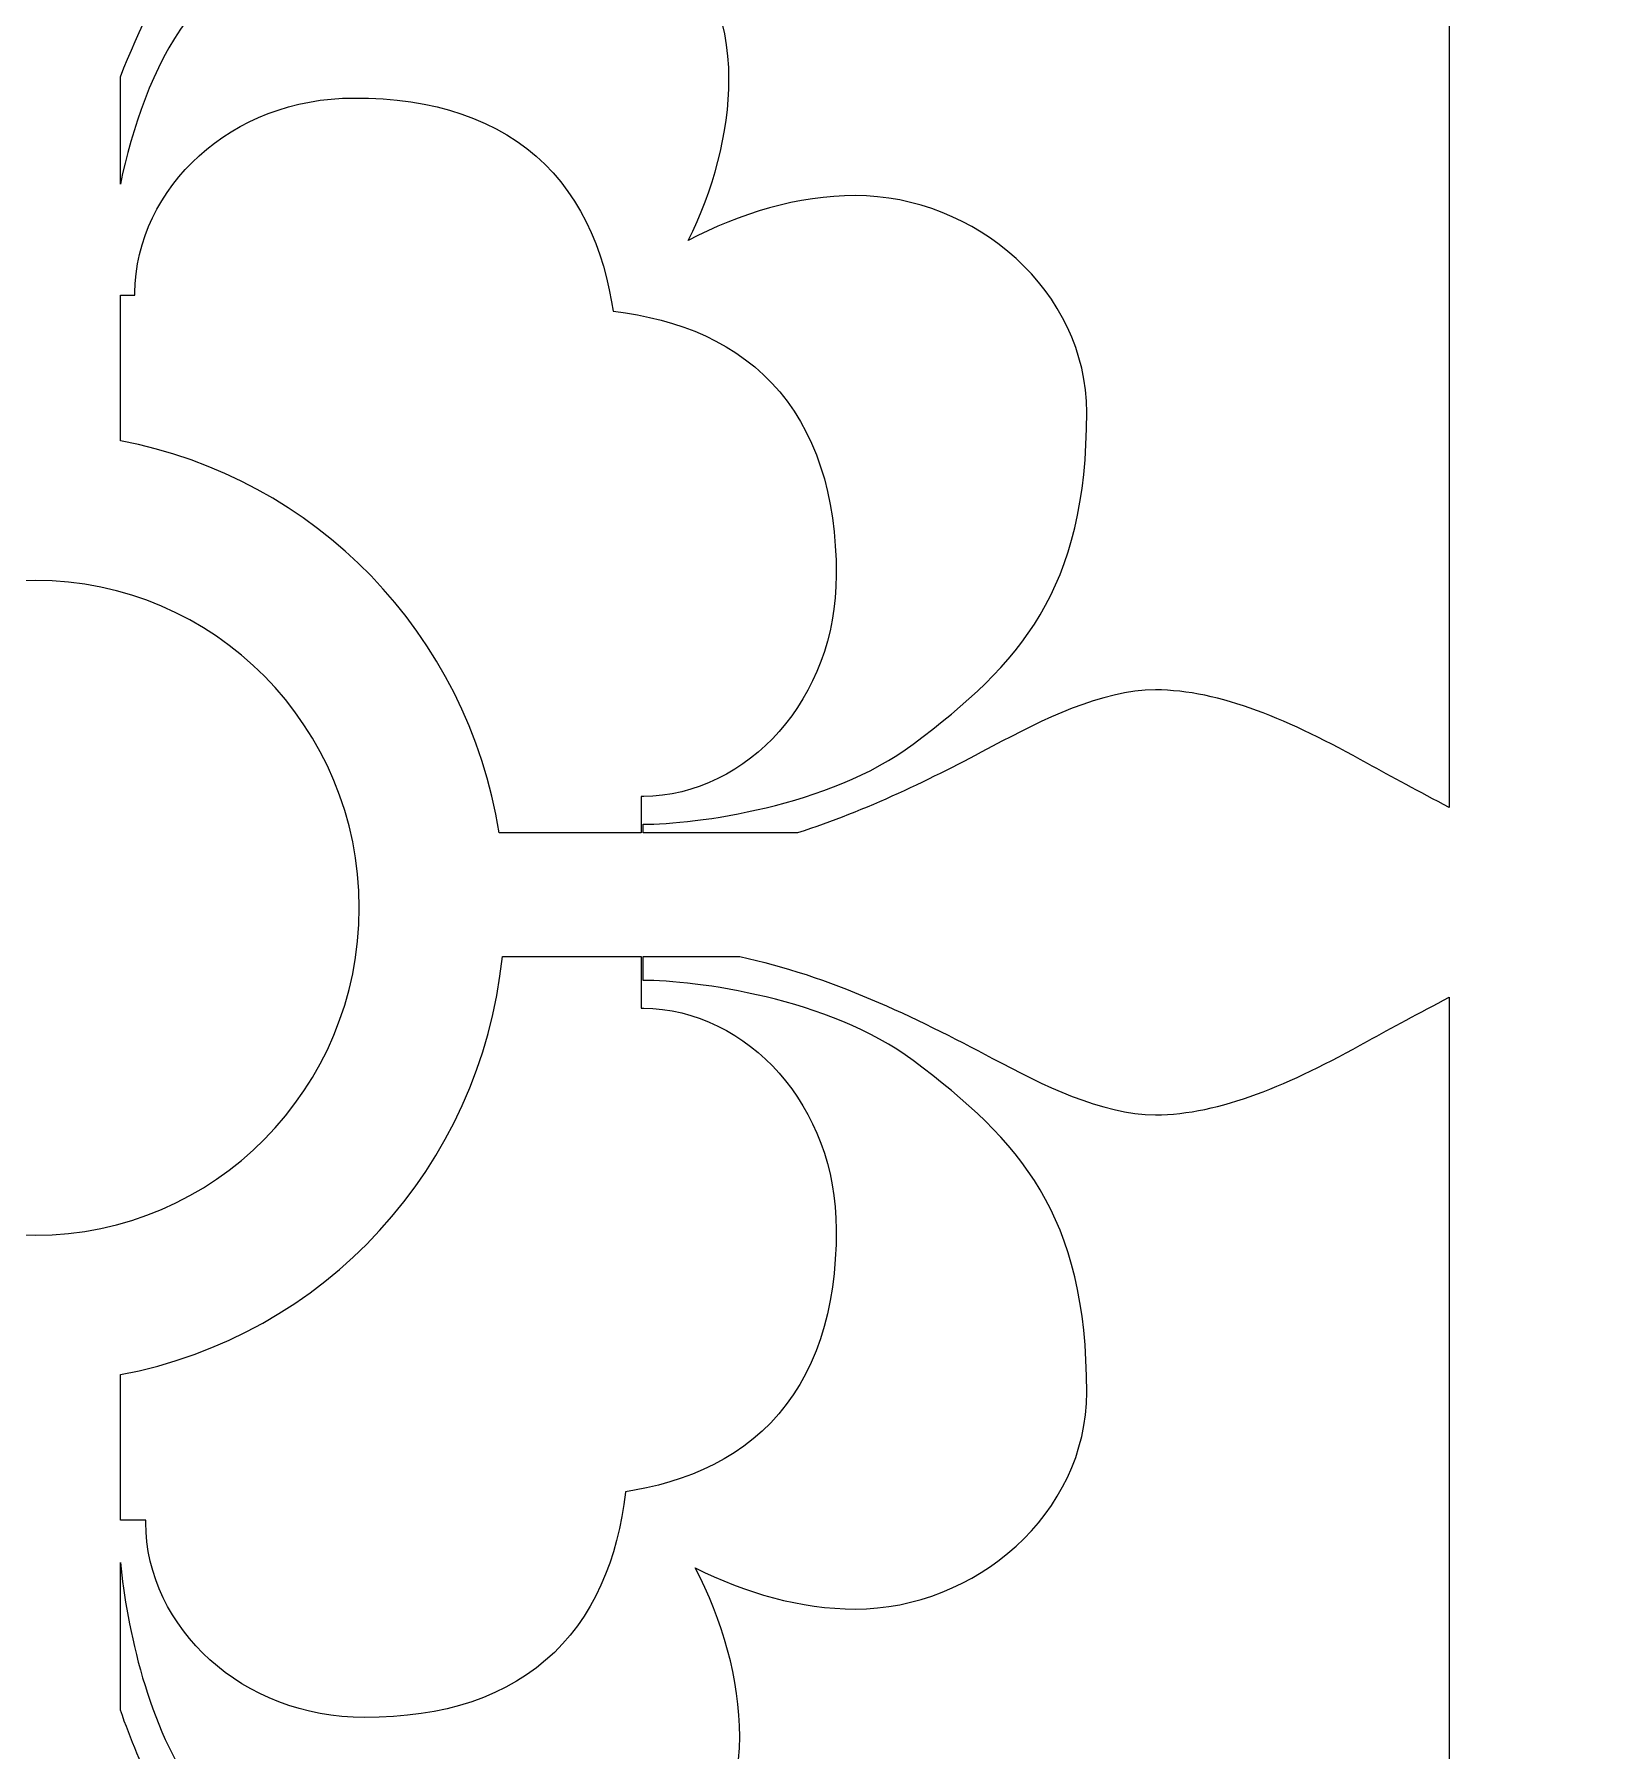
# Model space of a CAD drawing. Header units: centimetres. Extents: x -2.22 to 2.22, y -4.33 to 4.33.
# Drawn here: x -1.6446 to -1.2041, y -3.4089 to -2.9295 of the extents above; entities that cross this region are included whole.
import ezdxf

# ---------------------------------------------------------------- set-up
doc = ezdxf.new("R2010")
doc.units = ezdxf.units.CM
doc.header["$MEASUREMENT"] = 0
doc.layers.add('Layer 1', color=7, linetype='Continuous')

msp = doc.modelspace()

# ---------------------------------------------------------------- linework, layer by layer
at = {"layer": 'Layer 1', "color": 242}
for points, knots in [([(-2.21947, -4.33143), (-2.21947, -4.33143), (-2.21947, 4.33143), (-2.21947, 4.33143), (-2.21947, 4.33143), (-2.21947, 4.33143), (2.21948, 4.33143), (2.21948, 4.33143), (2.21948, 4.33143), (2.21948, 4.33143), (2.21948, -4.33143), (2.21948, -4.33143), (2.21948, -4.33143), (2.21948, -4.33143), (-2.21947, -4.33143), (-2.21947, -4.33143)], [0, 0, 0, 0, 0.2, 0.2, 0.2, 0.2, 0.4, 0.4, 0.4, 0.4, 0.6, 0.6, 0.6, 0.6, 1, 1, 1, 1]), ([(-1.24944, -3.14541), (-1.24944, -3.14541), (-1.24944, -2.5054), (-1.24944, -2.5054), (-1.24944, -2.5054), (-1.25776, -2.50975), (-1.26553, -2.51393), (-1.27225, -2.51762), (-1.27225, -2.51762), (-1.29379, -2.52974), (-1.31355, -2.53821), (-1.33151, -2.53821), (-1.33151, -2.53821), (-1.34648, -2.53821), (-1.36325, -2.52974), (-1.37702, -2.52247), (-1.37702, -2.52247), (-1.39857, -2.51089), (-1.42272, -2.49933), (-1.44755, -2.49401), (-1.44755, -2.49401), (-1.44755, -2.49401), (-1.4746, -2.49401), (-1.4746, -2.49401), (-1.4746, -2.49401), (-1.4746, -2.49401), (-1.4746, -2.50067), (-1.4746, -2.50067), (-1.4746, -2.50067), (-1.46023, -2.50067), (-1.42251, -2.50552), (-1.39917, -2.52308), (-1.39917, -2.52308), (-1.36923, -2.54547), (-1.35067, -2.56605), (-1.35067, -2.6157), (-1.35067, -2.6157), (-1.35067, -2.64961), (-1.3818, -2.67624), (-1.41533, -2.67624), (-1.41533, -2.67624), (-1.43051, -2.67624), (-1.44617, -2.67178), (-1.46005, -2.6647), (-1.46005, -2.6647), (-1.45246, -2.67922), (-1.44761, -2.69583), (-1.44761, -2.71191), (-1.44761, -2.71191), (-1.44761, -2.74582), (-1.47395, -2.77729), (-1.50748, -2.77729), (-1.50748, -2.77729), (-1.55658, -2.77729), (-1.57693, -2.75853), (-1.59908, -2.72826), (-1.59908, -2.72826), (-1.61296, -2.70939), (-1.61881, -2.68122), (-1.6206, -2.66326), (-1.6206, -2.66326), (-1.6206, -2.66326), (-1.6206, -2.70451), (-1.6206, -2.70451), (-1.6206, -2.70451), (-1.61482, -2.72067), (-1.60725, -2.73623), (-1.59968, -2.75065), (-1.59968, -2.75065), (-1.59249, -2.76458), (-1.58412, -2.78153), (-1.58412, -2.79667), (-1.58412, -2.79667), (-1.58412, -2.80745), (-1.58707, -2.81887), (-1.59197, -2.83093), (-1.59197, -2.83093), (-1.58888, -2.84006), (-1.58711, -2.84881), (-1.58711, -2.85717), (-1.58711, -2.85717), (-1.58711, -2.87231), (-1.59549, -2.88926), (-1.60268, -2.90318), (-1.60268, -2.90318), (-1.609, -2.91523), (-1.61532, -2.92807), (-1.6206, -2.94138), (-1.6206, -2.94138), (-1.6206, -2.94138), (-1.6206, -2.97132), (-1.6206, -2.97132), (-1.6206, -2.97132), (-1.61736, -2.9559), (-1.61161, -2.93855), (-1.60207, -2.92558), (-1.60207, -2.92558), (-1.57992, -2.89531), (-1.55957, -2.87655), (-1.51047, -2.87655), (-1.51047, -2.87655), (-1.47694, -2.87655), (-1.45061, -2.90802), (-1.45061, -2.94193), (-1.45061, -2.94193), (-1.45061, -2.95727), (-1.45502, -2.97311), (-1.46202, -2.98714), (-1.46202, -2.98714), (-1.44766, -2.97948), (-1.43123, -2.97457), (-1.41533, -2.97457), (-1.41533, -2.97457), (-1.3818, -2.97457), (-1.35067, -3.00121), (-1.35067, -3.03511), (-1.35067, -3.03511), (-1.35067, -3.08476), (-1.36923, -3.10534), (-1.39917, -3.12774), (-1.39917, -3.12774), (-1.42251, -3.1453), (-1.46023, -3.15014), (-1.4746, -3.15014), (-1.4746, -3.15014), (-1.4746, -3.15014), (-1.4746, -3.1525), (-1.4746, -3.1525), (-1.4746, -3.1525), (-1.4746, -3.1525), (-1.43143, -3.1525), (-1.43143, -3.1525), (-1.43143, -3.1525), (-1.41231, -3.14644), (-1.39387, -3.13739), (-1.37702, -3.12834), (-1.37702, -3.12834), (-1.36325, -3.12108), (-1.34648, -3.1126), (-1.33151, -3.1126), (-1.33151, -3.1126), (-1.31355, -3.1126), (-1.29379, -3.12108), (-1.27225, -3.13319), (-1.27225, -3.13319), (-1.26553, -3.13688), (-1.25776, -3.14106), (-1.24944, -3.14541)], [0, 0, 0, 0, 0.026316, 0.026316, 0.026316, 0.026316, 0.052632, 0.052632, 0.052632, 0.052632, 0.078947, 0.078947, 0.078947, 0.078947, 0.105263, 0.105263, 0.105263, 0.105263, 0.131579, 0.131579, 0.131579, 0.131579, 0.157895, 0.157895, 0.157895, 0.157895, 0.184211, 0.184211, 0.184211, 0.184211, 0.210526, 0.210526, 0.210526, 0.210526, 0.236842, 0.236842, 0.236842, 0.236842, 0.263158, 0.263158, 0.263158, 0.263158, 0.289474, 0.289474, 0.289474, 0.289474, 0.315789, 0.315789, 0.315789, 0.315789, 0.342105, 0.342105, 0.342105, 0.342105, 0.368421, 0.368421, 0.368421, 0.368421, 0.394737, 0.394737, 0.394737, 0.394737, 0.421053, 0.421053, 0.421053, 0.421053, 0.447368, 0.447368, 0.447368, 0.447368, 0.473684, 0.473684, 0.473684, 0.473684, 0.5, 0.5, 0.5, 0.5, 0.526316, 0.526316, 0.526316, 0.526316, 0.552632, 0.552632, 0.552632, 0.552632, 0.578947, 0.578947, 0.578947, 0.578947, 0.605263, 0.605263, 0.605263, 0.605263, 0.631579, 0.631579, 0.631579, 0.631579, 0.657895, 0.657895, 0.657895, 0.657895, 0.684211, 0.684211, 0.684211, 0.684211, 0.710526, 0.710526, 0.710526, 0.710526, 0.736842, 0.736842, 0.736842, 0.736842, 0.763158, 0.763158, 0.763158, 0.763158, 0.789474, 0.789474, 0.789474, 0.789474, 0.815789, 0.815789, 0.815789, 0.815789, 0.842105, 0.842105, 0.842105, 0.842105, 0.868421, 0.868421, 0.868421, 0.868421, 0.894737, 0.894737, 0.894737, 0.894737, 0.921053, 0.921053, 0.921053, 0.921053, 0.947368, 0.947368, 0.947368, 0.947368, 1, 1, 1, 1]), ([(-1.6206, -3.00239), (-1.6206, -3.00239), (-1.6206, -3.04306), (-1.6206, -3.04306), (-1.6206, -3.04306), (-1.56622, -3.0531), (-1.52355, -3.09709), (-1.51484, -3.1525), (-1.51484, -3.1525), (-1.51484, -3.1525), (-1.47513, -3.1525), (-1.47513, -3.1525), (-1.47513, -3.1525), (-1.47513, -3.1525), (-1.47513, -3.14234), (-1.47513, -3.14234), (-1.47513, -3.14234), (-1.47513, -3.14234), (-1.4744, -3.14234), (-1.4744, -3.14234), (-1.4744, -3.14234), (-1.4744, -3.14234), (-1.47187, -3.14226), (-1.47187, -3.14226), (-1.47187, -3.14226), (-1.47187, -3.14226), (-1.46915, -3.14201), (-1.46915, -3.14201), (-1.46915, -3.14201), (-1.46915, -3.14201), (-1.46647, -3.14161), (-1.46647, -3.14161), (-1.46647, -3.14161), (-1.46647, -3.14161), (-1.46382, -3.14105), (-1.46382, -3.14105), (-1.46382, -3.14105), (-1.46382, -3.14105), (-1.46122, -3.14034), (-1.46122, -3.14034), (-1.46122, -3.14034), (-1.46122, -3.14034), (-1.45867, -3.13949), (-1.45867, -3.13949), (-1.45867, -3.13949), (-1.45867, -3.13949), (-1.45616, -3.13851), (-1.45616, -3.13851), (-1.45616, -3.13851), (-1.45616, -3.13851), (-1.45372, -3.13739), (-1.45372, -3.13739), (-1.45372, -3.13739), (-1.45372, -3.13739), (-1.45133, -3.13614), (-1.45133, -3.13614), (-1.45133, -3.13614), (-1.45133, -3.13614), (-1.44901, -3.13477), (-1.44901, -3.13477), (-1.44901, -3.13477), (-1.44901, -3.13477), (-1.44675, -3.13329), (-1.44675, -3.13329), (-1.44675, -3.13329), (-1.44675, -3.13329), (-1.44457, -3.13168), (-1.44457, -3.13168), (-1.44457, -3.13168), (-1.44457, -3.13168), (-1.44245, -3.12997), (-1.44245, -3.12997), (-1.44245, -3.12997), (-1.44245, -3.12997), (-1.44042, -3.12815), (-1.44042, -3.12815), (-1.44042, -3.12815), (-1.44042, -3.12815), (-1.43846, -3.12623), (-1.43846, -3.12623), (-1.43846, -3.12623), (-1.43846, -3.12623), (-1.43658, -3.1242), (-1.43658, -3.1242), (-1.43658, -3.1242), (-1.43658, -3.1242), (-1.43479, -3.12207), (-1.43479, -3.12207), (-1.43479, -3.12207), (-1.43479, -3.12207), (-1.43309, -3.11985), (-1.43309, -3.11985), (-1.43309, -3.11985), (-1.43309, -3.11985), (-1.43148, -3.11754), (-1.43148, -3.11754), (-1.43148, -3.11754), (-1.43148, -3.11754), (-1.42997, -3.11514), (-1.42997, -3.11514), (-1.42997, -3.11514), (-1.42997, -3.11514), (-1.42856, -3.11265), (-1.42856, -3.11265), (-1.42856, -3.11265), (-1.42856, -3.11265), (-1.42725, -3.11008), (-1.42725, -3.11008), (-1.42725, -3.11008), (-1.42725, -3.11008), (-1.42604, -3.10743), (-1.42604, -3.10743), (-1.42604, -3.10743), (-1.42604, -3.10743), (-1.42495, -3.1047), (-1.42495, -3.1047), (-1.42495, -3.1047), (-1.42495, -3.1047), (-1.42397, -3.1019), (-1.42397, -3.1019), (-1.42397, -3.1019), (-1.42397, -3.1019), (-1.42311, -3.09903), (-1.42311, -3.09903), (-1.42311, -3.09903), (-1.42311, -3.09903), (-1.42237, -3.09609), (-1.42237, -3.09609), (-1.42237, -3.09609), (-1.42237, -3.09609), (-1.42176, -3.09309), (-1.42176, -3.09309), (-1.42176, -3.09309), (-1.42176, -3.09309), (-1.42128, -3.09002), (-1.42128, -3.09002), (-1.42128, -3.09002), (-1.42128, -3.09002), (-1.42093, -3.08691), (-1.42093, -3.08691), (-1.42093, -3.08691), (-1.42093, -3.08691), (-1.42072, -3.08374), (-1.42072, -3.08374), (-1.42072, -3.08374), (-1.42072, -3.08374), (-1.42064, -3.08057), (-1.42064, -3.08057), (-1.42064, -3.08057), (-1.42064, -3.08057), (-1.42071, -3.07638), (-1.42071, -3.07638), (-1.42071, -3.07638), (-1.42071, -3.07638), (-1.42091, -3.07235), (-1.42091, -3.07235), (-1.42091, -3.07235), (-1.42091, -3.07235), (-1.42124, -3.06842), (-1.42124, -3.06842), (-1.42124, -3.06842), (-1.42124, -3.06842), (-1.42171, -3.06459), (-1.42171, -3.06459), (-1.42171, -3.06459), (-1.42171, -3.06459), (-1.42232, -3.06086), (-1.42232, -3.06086), (-1.42232, -3.06086), (-1.42232, -3.06086), (-1.42307, -3.05723), (-1.42307, -3.05723), (-1.42307, -3.05723), (-1.42307, -3.05723), (-1.42397, -3.0537), (-1.42397, -3.0537), (-1.42397, -3.0537), (-1.42397, -3.0537), (-1.425, -3.05027), (-1.425, -3.05027), (-1.425, -3.05027), (-1.425, -3.05027), (-1.42619, -3.04694), (-1.42619, -3.04694), (-1.42619, -3.04694), (-1.42619, -3.04694), (-1.42753, -3.04372), (-1.42753, -3.04372), (-1.42753, -3.04372), (-1.42753, -3.04372), (-1.42902, -3.04061), (-1.42902, -3.04061), (-1.42902, -3.04061), (-1.42902, -3.04061), (-1.43065, -3.03761), (-1.43065, -3.03761), (-1.43065, -3.03761), (-1.43065, -3.03761), (-1.43244, -3.03474), (-1.43244, -3.03474), (-1.43244, -3.03474), (-1.43244, -3.03474), (-1.43437, -3.032), (-1.43437, -3.032), (-1.43437, -3.032), (-1.43437, -3.032), (-1.43644, -3.02939), (-1.43644, -3.02939), (-1.43644, -3.02939), (-1.43644, -3.02939), (-1.43864, -3.02692), (-1.43864, -3.02692), (-1.43864, -3.02692), (-1.43864, -3.02692), (-1.44098, -3.02459), (-1.44098, -3.02459), (-1.44098, -3.02459), (-1.44098, -3.02459), (-1.44343, -3.02242), (-1.44343, -3.02242), (-1.44343, -3.02242), (-1.44343, -3.02242), (-1.44599, -3.02039), (-1.44599, -3.02039), (-1.44599, -3.02039), (-1.44599, -3.02039), (-1.44866, -3.01851), (-1.44866, -3.01851), (-1.44866, -3.01851), (-1.44866, -3.01851), (-1.45142, -3.01678), (-1.45142, -3.01678), (-1.45142, -3.01678), (-1.45142, -3.01678), (-1.45426, -3.0152), (-1.45426, -3.0152), (-1.45426, -3.0152), (-1.45426, -3.0152), (-1.45719, -3.01376), (-1.45719, -3.01376), (-1.45719, -3.01376), (-1.45719, -3.01376), (-1.46019, -3.01246), (-1.46019, -3.01246), (-1.46019, -3.01246), (-1.46019, -3.01246), (-1.46326, -3.01129), (-1.46326, -3.01129), (-1.46326, -3.01129), (-1.46326, -3.01129), (-1.46639, -3.01026), (-1.46639, -3.01026), (-1.46639, -3.01026), (-1.46639, -3.01026), (-1.46958, -3.00935), (-1.46958, -3.00935), (-1.46958, -3.00935), (-1.46958, -3.00935), (-1.47282, -3.00856), (-1.47282, -3.00856), (-1.47282, -3.00856), (-1.47282, -3.00856), (-1.47613, -3.00788), (-1.47613, -3.00788), (-1.47613, -3.00788), (-1.47613, -3.00788), (-1.47949, -3.00732), (-1.47949, -3.00732), (-1.47949, -3.00732), (-1.47949, -3.00732), (-1.4829, -3.00686), (-1.4829, -3.00686), (-1.4829, -3.00686), (-1.4829, -3.00686), (-1.483, -3.00685), (-1.483, -3.00685), (-1.483, -3.00685), (-1.483, -3.00685), (-1.48341, -3.00425), (-1.48341, -3.00425), (-1.48341, -3.00425), (-1.48341, -3.00425), (-1.48405, -3.00086), (-1.48405, -3.00086), (-1.48405, -3.00086), (-1.48405, -3.00086), (-1.48482, -2.99753), (-1.48482, -2.99753), (-1.48482, -2.99753), (-1.48482, -2.99753), (-1.4857, -2.99427), (-1.4857, -2.99427), (-1.4857, -2.99427), (-1.4857, -2.99427), (-1.4867, -2.99106), (-1.4867, -2.99106), (-1.4867, -2.99106), (-1.4867, -2.99106), (-1.48783, -2.98792), (-1.48783, -2.98792), (-1.48783, -2.98792), (-1.48783, -2.98792), (-1.4891, -2.98485), (-1.4891, -2.98485), (-1.4891, -2.98485), (-1.4891, -2.98485), (-1.49051, -2.98185), (-1.49051, -2.98185), (-1.49051, -2.98185), (-1.49051, -2.98185), (-1.49206, -2.97893), (-1.49206, -2.97893), (-1.49206, -2.97893), (-1.49206, -2.97893), (-1.49376, -2.9761), (-1.49376, -2.9761), (-1.49376, -2.9761), (-1.49376, -2.9761), (-1.49561, -2.97337), (-1.49561, -2.97337), (-1.49561, -2.97337), (-1.49561, -2.97337), (-1.4976, -2.97074), (-1.4976, -2.97074), (-1.4976, -2.97074), (-1.4976, -2.97074), (-1.49975, -2.96822), (-1.49975, -2.96822), (-1.49975, -2.96822), (-1.49975, -2.96822), (-1.50205, -2.96582), (-1.50205, -2.96582), (-1.50205, -2.96582), (-1.50205, -2.96582), (-1.5045, -2.96355), (-1.5045, -2.96355), (-1.5045, -2.96355), (-1.5045, -2.96355), (-1.50708, -2.96142), (-1.50708, -2.96142), (-1.50708, -2.96142), (-1.50708, -2.96142), (-1.5098, -2.95944), (-1.5098, -2.95944), (-1.5098, -2.95944), (-1.5098, -2.95944), (-1.51265, -2.9576), (-1.51265, -2.9576), (-1.51265, -2.9576), (-1.51265, -2.9576), (-1.51563, -2.95592), (-1.51563, -2.95592), (-1.51563, -2.95592), (-1.51563, -2.95592), (-1.51872, -2.95439), (-1.51872, -2.95439), (-1.51872, -2.95439), (-1.51872, -2.95439), (-1.52192, -2.95301), (-1.52192, -2.95301), (-1.52192, -2.95301), (-1.52192, -2.95301), (-1.52523, -2.95179), (-1.52523, -2.95179), (-1.52523, -2.95179), (-1.52523, -2.95179), (-1.52865, -2.95072), (-1.52865, -2.95072), (-1.52865, -2.95072), (-1.52865, -2.95072), (-1.53216, -2.9498), (-1.53216, -2.9498), (-1.53216, -2.9498), (-1.53216, -2.9498), (-1.53578, -2.94903), (-1.53578, -2.94903), (-1.53578, -2.94903), (-1.53578, -2.94903), (-1.5395, -2.9484), (-1.5395, -2.9484), (-1.5395, -2.9484), (-1.5395, -2.9484), (-1.54331, -2.94792), (-1.54331, -2.94792), (-1.54331, -2.94792), (-1.54331, -2.94792), (-1.54723, -2.94757), (-1.54723, -2.94757), (-1.54723, -2.94757), (-1.54723, -2.94757), (-1.55125, -2.94737), (-1.55125, -2.94737), (-1.55125, -2.94737), (-1.55125, -2.94737), (-1.55542, -2.9473), (-1.55542, -2.9473), (-1.55542, -2.9473), (-1.55542, -2.9473), (-1.55856, -2.94737), (-1.55856, -2.94737), (-1.55856, -2.94737), (-1.55856, -2.94737), (-1.56169, -2.94759), (-1.56169, -2.94759), (-1.56169, -2.94759), (-1.56169, -2.94759), (-1.56478, -2.94794), (-1.56478, -2.94794), (-1.56478, -2.94794), (-1.56478, -2.94794), (-1.56781, -2.94843), (-1.56781, -2.94843), (-1.56781, -2.94843), (-1.56781, -2.94843), (-1.57078, -2.94905), (-1.57078, -2.94905), (-1.57078, -2.94905), (-1.57078, -2.94905), (-1.57368, -2.94979), (-1.57368, -2.94979), (-1.57368, -2.94979), (-1.57368, -2.94979), (-1.57652, -2.95066), (-1.57652, -2.95066), (-1.57652, -2.95066), (-1.57652, -2.95066), (-1.5793, -2.95165), (-1.5793, -2.95165), (-1.5793, -2.95165), (-1.5793, -2.95165), (-1.58199, -2.95276), (-1.58199, -2.95276), (-1.58199, -2.95276), (-1.58199, -2.95276), (-1.58462, -2.95398), (-1.58462, -2.95398), (-1.58462, -2.95398), (-1.58462, -2.95398), (-1.58716, -2.9553), (-1.58716, -2.9553), (-1.58716, -2.9553), (-1.58716, -2.9553), (-1.58962, -2.95673), (-1.58962, -2.95673), (-1.58962, -2.95673), (-1.58962, -2.95673), (-1.59199, -2.95826), (-1.59199, -2.95826), (-1.59199, -2.95826), (-1.59199, -2.95826), (-1.59428, -2.95989), (-1.59428, -2.95989), (-1.59428, -2.95989), (-1.59428, -2.95989), (-1.59648, -2.96161), (-1.59648, -2.96161), (-1.59648, -2.96161), (-1.59648, -2.96161), (-1.59857, -2.96342), (-1.59857, -2.96342), (-1.59857, -2.96342), (-1.59857, -2.96342), (-1.60058, -2.96532), (-1.60058, -2.96532), (-1.60058, -2.96532), (-1.60058, -2.96532), (-1.60248, -2.9673), (-1.60248, -2.9673), (-1.60248, -2.9673), (-1.60248, -2.9673), (-1.60429, -2.96935), (-1.60429, -2.96935), (-1.60429, -2.96935), (-1.60429, -2.96935), (-1.60598, -2.97149), (-1.60598, -2.97149), (-1.60598, -2.97149), (-1.60598, -2.97149), (-1.60757, -2.9737), (-1.60757, -2.9737), (-1.60757, -2.9737), (-1.60757, -2.9737), (-1.60904, -2.97598), (-1.60904, -2.97598), (-1.60904, -2.97598), (-1.60904, -2.97598), (-1.61039, -2.97833), (-1.61039, -2.97833), (-1.61039, -2.97833), (-1.61039, -2.97833), (-1.61162, -2.98074), (-1.61162, -2.98074), (-1.61162, -2.98074), (-1.61162, -2.98074), (-1.61273, -2.98322), (-1.61273, -2.98322), (-1.61273, -2.98322), (-1.61273, -2.98322), (-1.6137, -2.98574), (-1.6137, -2.98574), (-1.6137, -2.98574), (-1.6137, -2.98574), (-1.61455, -2.98833), (-1.61455, -2.98833), (-1.61455, -2.98833), (-1.61455, -2.98833), (-1.61524, -2.99096), (-1.61524, -2.99096), (-1.61524, -2.99096), (-1.61524, -2.99096), (-1.6158, -2.99364), (-1.6158, -2.99364), (-1.6158, -2.99364), (-1.6158, -2.99364), (-1.6162, -2.99636), (-1.6162, -2.99636), (-1.6162, -2.99636), (-1.6162, -2.99636), (-1.61644, -2.9991), (-1.61644, -2.9991), (-1.61644, -2.9991), (-1.61644, -2.9991), (-1.61652, -3.00166), (-1.61652, -3.00166), (-1.61652, -3.00166), (-1.61652, -3.00166), (-1.61652, -3.00239), (-1.61652, -3.00239), (-1.61652, -3.00239), (-1.61652, -3.00239), (-1.6206, -3.00239), (-1.6206, -3.00239)], [0, 0, 0, 0, 0.007463, 0.007463, 0.007463, 0.007463, 0.014925, 0.014925, 0.014925, 0.014925, 0.022388, 0.022388, 0.022388, 0.022388, 0.029851, 0.029851, 0.029851, 0.029851, 0.037313, 0.037313, 0.037313, 0.037313, 0.044776, 0.044776, 0.044776, 0.044776, 0.052239, 0.052239, 0.052239, 0.052239, 0.059701, 0.059701, 0.059701, 0.059701, 0.067164, 0.067164, 0.067164, 0.067164, 0.074627, 0.074627, 0.074627, 0.074627, 0.08209, 0.08209, 0.08209, 0.08209, 0.089552, 0.089552, 0.089552, 0.089552, 0.097015, 0.097015, 0.097015, 0.097015, 0.104478, 0.104478, 0.104478, 0.104478, 0.11194, 0.11194, 0.11194, 0.11194, 0.119403, 0.119403, 0.119403, 0.119403, 0.126866, 0.126866, 0.126866, 0.126866, 0.134328, 0.134328, 0.134328, 0.134328, 0.141791, 0.141791, 0.141791, 0.141791, 0.149254, 0.149254, 0.149254, 0.149254, 0.156716, 0.156716, 0.156716, 0.156716, 0.164179, 0.164179, 0.164179, 0.164179, 0.171642, 0.171642, 0.171642, 0.171642, 0.179104, 0.179104, 0.179104, 0.179104, 0.186567, 0.186567, 0.186567, 0.186567, 0.19403, 0.19403, 0.19403, 0.19403, 0.201493, 0.201493, 0.201493, 0.201493, 0.208955, 0.208955, 0.208955, 0.208955, 0.216418, 0.216418, 0.216418, 0.216418, 0.223881, 0.223881, 0.223881, 0.223881, 0.231343, 0.231343, 0.231343, 0.231343, 0.238806, 0.238806, 0.238806, 0.238806, 0.246269, 0.246269, 0.246269, 0.246269, 0.253731, 0.253731, 0.253731, 0.253731, 0.261194, 0.261194, 0.261194, 0.261194, 0.268657, 0.268657, 0.268657, 0.268657, 0.276119, 0.276119, 0.276119, 0.276119, 0.283582, 0.283582, 0.283582, 0.283582, 0.291045, 0.291045, 0.291045, 0.291045, 0.298507, 0.298507, 0.298507, 0.298507, 0.30597, 0.30597, 0.30597, 0.30597, 0.313433, 0.313433, 0.313433, 0.313433, 0.320896, 0.320896, 0.320896, 0.320896, 0.328358, 0.328358, 0.328358, 0.328358, 0.335821, 0.335821, 0.335821, 0.335821, 0.343284, 0.343284, 0.343284, 0.343284, 0.350746, 0.350746, 0.350746, 0.350746, 0.358209, 0.358209, 0.358209, 0.358209, 0.365672, 0.365672, 0.365672, 0.365672, 0.373134, 0.373134, 0.373134, 0.373134, 0.380597, 0.380597, 0.380597, 0.380597, 0.38806, 0.38806, 0.38806, 0.38806, 0.395522, 0.395522, 0.395522, 0.395522, 0.402985, 0.402985, 0.402985, 0.402985, 0.410448, 0.410448, 0.410448, 0.410448, 0.41791, 0.41791, 0.41791, 0.41791, 0.425373, 0.425373, 0.425373, 0.425373, 0.432836, 0.432836, 0.432836, 0.432836, 0.440299, 0.440299, 0.440299, 0.440299, 0.447761, 0.447761, 0.447761, 0.447761, 0.455224, 0.455224, 0.455224, 0.455224, 0.462687, 0.462687, 0.462687, 0.462687, 0.470149, 0.470149, 0.470149, 0.470149, 0.477612, 0.477612, 0.477612, 0.477612, 0.485075, 0.485075, 0.485075, 0.485075, 0.492537, 0.492537, 0.492537, 0.492537, 0.5, 0.5, 0.5, 0.5, 0.507463, 0.507463, 0.507463, 0.507463, 0.514925, 0.514925, 0.514925, 0.514925, 0.522388, 0.522388, 0.522388, 0.522388, 0.529851, 0.529851, 0.529851, 0.529851, 0.537313, 0.537313, 0.537313, 0.537313, 0.544776, 0.544776, 0.544776, 0.544776, 0.552239, 0.552239, 0.552239, 0.552239, 0.559701, 0.559701, 0.559701, 0.559701, 0.567164, 0.567164, 0.567164, 0.567164, 0.574627, 0.574627, 0.574627, 0.574627, 0.58209, 0.58209, 0.58209, 0.58209, 0.589552, 0.589552, 0.589552, 0.589552, 0.597015, 0.597015, 0.597015, 0.597015, 0.604478, 0.604478, 0.604478, 0.604478, 0.61194, 0.61194, 0.61194, 0.61194, 0.619403, 0.619403, 0.619403, 0.619403, 0.626866, 0.626866, 0.626866, 0.626866, 0.634328, 0.634328, 0.634328, 0.634328, 0.641791, 0.641791, 0.641791, 0.641791, 0.649254, 0.649254, 0.649254, 0.649254, 0.656716, 0.656716, 0.656716, 0.656716, 0.664179, 0.664179, 0.664179, 0.664179, 0.671642, 0.671642, 0.671642, 0.671642, 0.679104, 0.679104, 0.679104, 0.679104, 0.686567, 0.686567, 0.686567, 0.686567, 0.69403, 0.69403, 0.69403, 0.69403, 0.701493, 0.701493, 0.701493, 0.701493, 0.708955, 0.708955, 0.708955, 0.708955, 0.716418, 0.716418, 0.716418, 0.716418, 0.723881, 0.723881, 0.723881, 0.723881, 0.731343, 0.731343, 0.731343, 0.731343, 0.738806, 0.738806, 0.738806, 0.738806, 0.746269, 0.746269, 0.746269, 0.746269, 0.753731, 0.753731, 0.753731, 0.753731, 0.761194, 0.761194, 0.761194, 0.761194, 0.768657, 0.768657, 0.768657, 0.768657, 0.776119, 0.776119, 0.776119, 0.776119, 0.783582, 0.783582, 0.783582, 0.783582, 0.791045, 0.791045, 0.791045, 0.791045, 0.798507, 0.798507, 0.798507, 0.798507, 0.80597, 0.80597, 0.80597, 0.80597, 0.813433, 0.813433, 0.813433, 0.813433, 0.820896, 0.820896, 0.820896, 0.820896, 0.828358, 0.828358, 0.828358, 0.828358, 0.835821, 0.835821, 0.835821, 0.835821, 0.843284, 0.843284, 0.843284, 0.843284, 0.850746, 0.850746, 0.850746, 0.850746, 0.858209, 0.858209, 0.858209, 0.858209, 0.865672, 0.865672, 0.865672, 0.865672, 0.873134, 0.873134, 0.873134, 0.873134, 0.880597, 0.880597, 0.880597, 0.880597, 0.88806, 0.88806, 0.88806, 0.88806, 0.895522, 0.895522, 0.895522, 0.895522, 0.902985, 0.902985, 0.902985, 0.902985, 0.910448, 0.910448, 0.910448, 0.910448, 0.91791, 0.91791, 0.91791, 0.91791, 0.925373, 0.925373, 0.925373, 0.925373, 0.932836, 0.932836, 0.932836, 0.932836, 0.940299, 0.940299, 0.940299, 0.940299, 0.947761, 0.947761, 0.947761, 0.947761, 0.955224, 0.955224, 0.955224, 0.955224, 0.962687, 0.962687, 0.962687, 0.962687, 0.970149, 0.970149, 0.970149, 0.970149, 0.977612, 0.977612, 0.977612, 0.977612, 0.985075, 0.985075, 0.985075, 0.985075, 1, 1, 1, 1]), ([(-1.73471, -3.17345), (-1.73471, -3.12296), (-1.69422, -3.08202), (-1.64429, -3.08202), (-1.64429, -3.08202), (-1.59436, -3.08202), (-1.55387, -3.12296), (-1.55387, -3.17345), (-1.55387, -3.17345), (-1.55387, -3.22394), (-1.59436, -3.26488), (-1.64429, -3.26488), (-1.64429, -3.26488), (-1.69422, -3.26488), (-1.73471, -3.22394), (-1.73471, -3.17345)], [0, 0, 0, 0, 0.2, 0.2, 0.2, 0.2, 0.4, 0.4, 0.4, 0.4, 0.6, 0.6, 0.6, 0.6, 1, 1, 1, 1]), ([(-1.24944, -3.83847), (-1.24944, -3.83847), (-1.24944, -3.19846), (-1.24944, -3.19846), (-1.24944, -3.19846), (-1.25776, -3.20281), (-1.26553, -3.20699), (-1.27225, -3.21068), (-1.27225, -3.21068), (-1.29379, -3.2228), (-1.31355, -3.23127), (-1.33151, -3.23127), (-1.33151, -3.23127), (-1.34648, -3.23127), (-1.36325, -3.2228), (-1.37702, -3.21552), (-1.37702, -3.21552), (-1.39857, -3.20395), (-1.42272, -3.19239), (-1.44755, -3.18707), (-1.44755, -3.18707), (-1.44755, -3.18707), (-1.4746, -3.18707), (-1.4746, -3.18707), (-1.4746, -3.18707), (-1.4746, -3.18707), (-1.4746, -3.19373), (-1.4746, -3.19373), (-1.4746, -3.19373), (-1.46023, -3.19373), (-1.42251, -3.19857), (-1.39917, -3.21613), (-1.39917, -3.21613), (-1.36923, -3.23853), (-1.35067, -3.25911), (-1.35067, -3.30876), (-1.35067, -3.30876), (-1.35067, -3.34267), (-1.3818, -3.3693), (-1.41533, -3.3693), (-1.41533, -3.3693), (-1.43051, -3.3693), (-1.44617, -3.36483), (-1.46005, -3.35776), (-1.46005, -3.35776), (-1.45246, -3.37228), (-1.44761, -3.38889), (-1.44761, -3.40497), (-1.44761, -3.40497), (-1.44761, -3.43888), (-1.47395, -3.47035), (-1.50748, -3.47035), (-1.50748, -3.47035), (-1.55658, -3.47035), (-1.57693, -3.45159), (-1.59908, -3.42131), (-1.59908, -3.42131), (-1.61296, -3.40245), (-1.61881, -3.37428), (-1.6206, -3.35632), (-1.6206, -3.35632), (-1.6206, -3.35632), (-1.6206, -3.39757), (-1.6206, -3.39757), (-1.6206, -3.39757), (-1.61482, -3.41373), (-1.60725, -3.42929), (-1.59968, -3.44371), (-1.59968, -3.44371), (-1.59249, -3.45764), (-1.58412, -3.47459), (-1.58412, -3.48973), (-1.58412, -3.48973), (-1.58412, -3.50051), (-1.58707, -3.51193), (-1.59197, -3.52399), (-1.59197, -3.52399), (-1.58888, -3.53312), (-1.58711, -3.54186), (-1.58711, -3.55023), (-1.58711, -3.55023), (-1.58711, -3.56536), (-1.59549, -3.58232), (-1.60268, -3.59624), (-1.60268, -3.59624), (-1.609, -3.60829), (-1.61532, -3.62113), (-1.6206, -3.63444), (-1.6206, -3.63444), (-1.6206, -3.63444), (-1.6206, -3.66437), (-1.6206, -3.66437), (-1.6206, -3.66437), (-1.61736, -3.64896), (-1.61161, -3.63161), (-1.60207, -3.61864), (-1.60207, -3.61864), (-1.57992, -3.58837), (-1.55957, -3.56961), (-1.51047, -3.56961), (-1.51047, -3.56961), (-1.47694, -3.56961), (-1.45061, -3.60108), (-1.45061, -3.63499), (-1.45061, -3.63499), (-1.45061, -3.65033), (-1.45502, -3.66617), (-1.46202, -3.6802), (-1.46202, -3.6802), (-1.44766, -3.67253), (-1.43123, -3.66763), (-1.41533, -3.66763), (-1.41533, -3.66763), (-1.3818, -3.66763), (-1.35067, -3.69426), (-1.35067, -3.72817), (-1.35067, -3.72817), (-1.35067, -3.77782), (-1.36923, -3.7984), (-1.39917, -3.8208), (-1.39917, -3.8208), (-1.42251, -3.83835), (-1.46023, -3.8432), (-1.4746, -3.8432), (-1.4746, -3.8432), (-1.4746, -3.8432), (-1.4746, -3.84555), (-1.4746, -3.84555), (-1.4746, -3.84555), (-1.4746, -3.84555), (-1.43143, -3.84555), (-1.43143, -3.84555), (-1.43143, -3.84555), (-1.41231, -3.8395), (-1.39387, -3.83045), (-1.37702, -3.8214), (-1.37702, -3.8214), (-1.36325, -3.81413), (-1.34648, -3.80566), (-1.33151, -3.80566), (-1.33151, -3.80566), (-1.31355, -3.80566), (-1.29379, -3.81413), (-1.27225, -3.82625), (-1.27225, -3.82625), (-1.26553, -3.82994), (-1.25776, -3.83412), (-1.24944, -3.83847)], [0, 0, 0, 0, 0.026316, 0.026316, 0.026316, 0.026316, 0.052632, 0.052632, 0.052632, 0.052632, 0.078947, 0.078947, 0.078947, 0.078947, 0.105263, 0.105263, 0.105263, 0.105263, 0.131579, 0.131579, 0.131579, 0.131579, 0.157895, 0.157895, 0.157895, 0.157895, 0.184211, 0.184211, 0.184211, 0.184211, 0.210526, 0.210526, 0.210526, 0.210526, 0.236842, 0.236842, 0.236842, 0.236842, 0.263158, 0.263158, 0.263158, 0.263158, 0.289474, 0.289474, 0.289474, 0.289474, 0.315789, 0.315789, 0.315789, 0.315789, 0.342105, 0.342105, 0.342105, 0.342105, 0.368421, 0.368421, 0.368421, 0.368421, 0.394737, 0.394737, 0.394737, 0.394737, 0.421053, 0.421053, 0.421053, 0.421053, 0.447368, 0.447368, 0.447368, 0.447368, 0.473684, 0.473684, 0.473684, 0.473684, 0.5, 0.5, 0.5, 0.5, 0.526316, 0.526316, 0.526316, 0.526316, 0.552632, 0.552632, 0.552632, 0.552632, 0.578947, 0.578947, 0.578947, 0.578947, 0.605263, 0.605263, 0.605263, 0.605263, 0.631579, 0.631579, 0.631579, 0.631579, 0.657895, 0.657895, 0.657895, 0.657895, 0.684211, 0.684211, 0.684211, 0.684211, 0.710526, 0.710526, 0.710526, 0.710526, 0.736842, 0.736842, 0.736842, 0.736842, 0.763158, 0.763158, 0.763158, 0.763158, 0.789474, 0.789474, 0.789474, 0.789474, 0.815789, 0.815789, 0.815789, 0.815789, 0.842105, 0.842105, 0.842105, 0.842105, 0.868421, 0.868421, 0.868421, 0.868421, 0.894737, 0.894737, 0.894737, 0.894737, 0.921053, 0.921053, 0.921053, 0.921053, 0.947368, 0.947368, 0.947368, 0.947368, 1, 1, 1, 1]), ([(-1.47513, -3.18707), (-1.47513, -3.18707), (-1.5139, -3.18707), (-1.5139, -3.18707), (-1.5139, -3.18707), (-1.51984, -3.2459), (-1.56384, -3.29335), (-1.6206, -3.30383), (-1.6206, -3.30383), (-1.6206, -3.30383), (-1.6206, -3.3445), (-1.6206, -3.3445), (-1.6206, -3.3445), (-1.6206, -3.3445), (-1.61352, -3.3445), (-1.61352, -3.3445), (-1.61352, -3.3445), (-1.61352, -3.3445), (-1.61352, -3.34524), (-1.61352, -3.34524), (-1.61352, -3.34524), (-1.61352, -3.34524), (-1.61344, -3.3478), (-1.61344, -3.3478), (-1.61344, -3.3478), (-1.61344, -3.3478), (-1.6132, -3.35054), (-1.6132, -3.35054), (-1.6132, -3.35054), (-1.6132, -3.35054), (-1.6128, -3.35326), (-1.6128, -3.35326), (-1.6128, -3.35326), (-1.6128, -3.35326), (-1.61225, -3.35593), (-1.61225, -3.35593), (-1.61225, -3.35593), (-1.61225, -3.35593), (-1.61155, -3.35857), (-1.61155, -3.35857), (-1.61155, -3.35857), (-1.61155, -3.35857), (-1.61071, -3.36115), (-1.61071, -3.36115), (-1.61071, -3.36115), (-1.61071, -3.36115), (-1.60973, -3.36368), (-1.60973, -3.36368), (-1.60973, -3.36368), (-1.60973, -3.36368), (-1.60863, -3.36615), (-1.60863, -3.36615), (-1.60863, -3.36615), (-1.60863, -3.36615), (-1.6074, -3.36857), (-1.6074, -3.36857), (-1.6074, -3.36857), (-1.6074, -3.36857), (-1.60604, -3.37092), (-1.60604, -3.37092), (-1.60604, -3.37092), (-1.60604, -3.37092), (-1.60457, -3.3732), (-1.60457, -3.3732), (-1.60457, -3.3732), (-1.60457, -3.3732), (-1.60298, -3.37541), (-1.60298, -3.37541), (-1.60298, -3.37541), (-1.60298, -3.37541), (-1.60129, -3.37754), (-1.60129, -3.37754), (-1.60129, -3.37754), (-1.60129, -3.37754), (-1.59949, -3.3796), (-1.59949, -3.3796), (-1.59949, -3.3796), (-1.59949, -3.3796), (-1.59758, -3.38159), (-1.59758, -3.38159), (-1.59758, -3.38159), (-1.59758, -3.38159), (-1.59558, -3.38348), (-1.59558, -3.38348), (-1.59558, -3.38348), (-1.59558, -3.38348), (-1.59348, -3.38529), (-1.59348, -3.38529), (-1.59348, -3.38529), (-1.59348, -3.38529), (-1.59129, -3.38701), (-1.59129, -3.38701), (-1.59129, -3.38701), (-1.59129, -3.38701), (-1.589, -3.38864), (-1.589, -3.38864), (-1.589, -3.38864), (-1.589, -3.38864), (-1.58663, -3.39017), (-1.58663, -3.39017), (-1.58663, -3.39017), (-1.58663, -3.39017), (-1.58417, -3.3916), (-1.58417, -3.3916), (-1.58417, -3.3916), (-1.58417, -3.3916), (-1.58162, -3.39292), (-1.58162, -3.39292), (-1.58162, -3.39292), (-1.58162, -3.39292), (-1.579, -3.39414), (-1.579, -3.39414), (-1.579, -3.39414), (-1.579, -3.39414), (-1.5763, -3.39525), (-1.5763, -3.39525), (-1.5763, -3.39525), (-1.5763, -3.39525), (-1.57353, -3.39624), (-1.57353, -3.39624), (-1.57353, -3.39624), (-1.57353, -3.39624), (-1.57069, -3.39711), (-1.57069, -3.39711), (-1.57069, -3.39711), (-1.57069, -3.39711), (-1.56778, -3.39785), (-1.56778, -3.39785), (-1.56778, -3.39785), (-1.56778, -3.39785), (-1.56481, -3.39847), (-1.56481, -3.39847), (-1.56481, -3.39847), (-1.56481, -3.39847), (-1.56178, -3.39896), (-1.56178, -3.39896), (-1.56178, -3.39896), (-1.56178, -3.39896), (-1.5587, -3.39931), (-1.5587, -3.39931), (-1.5587, -3.39931), (-1.5587, -3.39931), (-1.55557, -3.39953), (-1.55557, -3.39953), (-1.55557, -3.39953), (-1.55557, -3.39953), (-1.55243, -3.3996), (-1.55243, -3.3996), (-1.55243, -3.3996), (-1.55243, -3.3996), (-1.5483, -3.39953), (-1.5483, -3.39953), (-1.5483, -3.39953), (-1.5483, -3.39953), (-1.54431, -3.39933), (-1.54431, -3.39933), (-1.54431, -3.39933), (-1.54431, -3.39933), (-1.54042, -3.39899), (-1.54042, -3.39899), (-1.54042, -3.39899), (-1.54042, -3.39899), (-1.53663, -3.39852), (-1.53663, -3.39852), (-1.53663, -3.39852), (-1.53663, -3.39852), (-1.53294, -3.3979), (-1.53294, -3.3979), (-1.53294, -3.3979), (-1.53294, -3.3979), (-1.52935, -3.39714), (-1.52935, -3.39714), (-1.52935, -3.39714), (-1.52935, -3.39714), (-1.52586, -3.39624), (-1.52586, -3.39624), (-1.52586, -3.39624), (-1.52586, -3.39624), (-1.52247, -3.39519), (-1.52247, -3.39519), (-1.52247, -3.39519), (-1.52247, -3.39519), (-1.51918, -3.39399), (-1.51918, -3.39399), (-1.51918, -3.39399), (-1.51918, -3.39399), (-1.51599, -3.39264), (-1.51599, -3.39264), (-1.51599, -3.39264), (-1.51599, -3.39264), (-1.51292, -3.39113), (-1.51292, -3.39113), (-1.51292, -3.39113), (-1.51292, -3.39113), (-1.50996, -3.38948), (-1.50996, -3.38948), (-1.50996, -3.38948), (-1.50996, -3.38948), (-1.50712, -3.38767), (-1.50712, -3.38767), (-1.50712, -3.38767), (-1.50712, -3.38767), (-1.5044, -3.38572), (-1.5044, -3.38572), (-1.5044, -3.38572), (-1.5044, -3.38572), (-1.50182, -3.38363), (-1.50182, -3.38363), (-1.50182, -3.38363), (-1.50182, -3.38363), (-1.49938, -3.3814), (-1.49938, -3.3814), (-1.49938, -3.3814), (-1.49938, -3.3814), (-1.49708, -3.37904), (-1.49708, -3.37904), (-1.49708, -3.37904), (-1.49708, -3.37904), (-1.49493, -3.37656), (-1.49493, -3.37656), (-1.49493, -3.37656), (-1.49493, -3.37656), (-1.49292, -3.37396), (-1.49292, -3.37396), (-1.49292, -3.37396), (-1.49292, -3.37396), (-1.49106, -3.37127), (-1.49106, -3.37127), (-1.49106, -3.37127), (-1.49106, -3.37127), (-1.48935, -3.36848), (-1.48935, -3.36848), (-1.48935, -3.36848), (-1.48935, -3.36848), (-1.48779, -3.3656), (-1.48779, -3.3656), (-1.48779, -3.3656), (-1.48779, -3.3656), (-1.48637, -3.36264), (-1.48637, -3.36264), (-1.48637, -3.36264), (-1.48637, -3.36264), (-1.48508, -3.35961), (-1.48508, -3.35961), (-1.48508, -3.35961), (-1.48508, -3.35961), (-1.48393, -3.35651), (-1.48393, -3.35651), (-1.48393, -3.35651), (-1.48393, -3.35651), (-1.4829, -3.35334), (-1.4829, -3.35334), (-1.4829, -3.35334), (-1.4829, -3.35334), (-1.48201, -3.35012), (-1.48201, -3.35012), (-1.48201, -3.35012), (-1.48201, -3.35012), (-1.48122, -3.34683), (-1.48122, -3.34683), (-1.48122, -3.34683), (-1.48122, -3.34683), (-1.48056, -3.34349), (-1.48056, -3.34349), (-1.48056, -3.34349), (-1.48056, -3.34349), (-1.47999, -3.34009), (-1.47999, -3.34009), (-1.47999, -3.34009), (-1.47999, -3.34009), (-1.47954, -3.33664), (-1.47954, -3.33664), (-1.47954, -3.33664), (-1.47954, -3.33664), (-1.47953, -3.33654), (-1.47953, -3.33654), (-1.47953, -3.33654), (-1.47953, -3.33654), (-1.47696, -3.33613), (-1.47696, -3.33613), (-1.47696, -3.33613), (-1.47696, -3.33613), (-1.47361, -3.33548), (-1.47361, -3.33548), (-1.47361, -3.33548), (-1.47361, -3.33548), (-1.47032, -3.33471), (-1.47032, -3.33471), (-1.47032, -3.33471), (-1.47032, -3.33471), (-1.46709, -3.33382), (-1.46709, -3.33382), (-1.46709, -3.33382), (-1.46709, -3.33382), (-1.46392, -3.3328), (-1.46392, -3.3328), (-1.46392, -3.3328), (-1.46392, -3.3328), (-1.46081, -3.33166), (-1.46081, -3.33166), (-1.46081, -3.33166), (-1.46081, -3.33166), (-1.45778, -3.33038), (-1.45778, -3.33038), (-1.45778, -3.33038), (-1.45778, -3.33038), (-1.45481, -3.32895), (-1.45481, -3.32895), (-1.45481, -3.32895), (-1.45481, -3.32895), (-1.45193, -3.32738), (-1.45193, -3.32738), (-1.45193, -3.32738), (-1.45193, -3.32738), (-1.44913, -3.32567), (-1.44913, -3.32567), (-1.44913, -3.32567), (-1.44913, -3.32567), (-1.44642, -3.3238), (-1.44642, -3.3238), (-1.44642, -3.3238), (-1.44642, -3.3238), (-1.44382, -3.32178), (-1.44382, -3.32178), (-1.44382, -3.32178), (-1.44382, -3.32178), (-1.44133, -3.3196), (-1.44133, -3.3196), (-1.44133, -3.3196), (-1.44133, -3.3196), (-1.43896, -3.31728), (-1.43896, -3.31728), (-1.43896, -3.31728), (-1.43896, -3.31728), (-1.43672, -3.31481), (-1.43672, -3.31481), (-1.43672, -3.31481), (-1.43672, -3.31481), (-1.43461, -3.31219), (-1.43461, -3.31219), (-1.43461, -3.31219), (-1.43461, -3.31219), (-1.43265, -3.30944), (-1.43265, -3.30944), (-1.43265, -3.30944), (-1.43265, -3.30944), (-1.43083, -3.30656), (-1.43083, -3.30656), (-1.43083, -3.30656), (-1.43083, -3.30656), (-1.42917, -3.30355), (-1.42917, -3.30355), (-1.42917, -3.30355), (-1.42917, -3.30355), (-1.42765, -3.30043), (-1.42765, -3.30043), (-1.42765, -3.30043), (-1.42765, -3.30043), (-1.42629, -3.29719), (-1.42629, -3.29719), (-1.42629, -3.29719), (-1.42629, -3.29719), (-1.42508, -3.29384), (-1.42508, -3.29384), (-1.42508, -3.29384), (-1.42508, -3.29384), (-1.42402, -3.29039), (-1.42402, -3.29039), (-1.42402, -3.29039), (-1.42402, -3.29039), (-1.42312, -3.28683), (-1.42312, -3.28683), (-1.42312, -3.28683), (-1.42312, -3.28683), (-1.42235, -3.28317), (-1.42235, -3.28317), (-1.42235, -3.28317), (-1.42235, -3.28317), (-1.42173, -3.27941), (-1.42173, -3.27941), (-1.42173, -3.27941), (-1.42173, -3.27941), (-1.42125, -3.27556), (-1.42125, -3.27556), (-1.42125, -3.27556), (-1.42125, -3.27556), (-1.42091, -3.27159), (-1.42091, -3.27159), (-1.42091, -3.27159), (-1.42091, -3.27159), (-1.42071, -3.26753), (-1.42071, -3.26753), (-1.42071, -3.26753), (-1.42071, -3.26753), (-1.42064, -3.26331), (-1.42064, -3.26331), (-1.42064, -3.26331), (-1.42064, -3.26331), (-1.42072, -3.26013), (-1.42072, -3.26013), (-1.42072, -3.26013), (-1.42072, -3.26013), (-1.42093, -3.25697), (-1.42093, -3.25697), (-1.42093, -3.25697), (-1.42093, -3.25697), (-1.42128, -3.25385), (-1.42128, -3.25385), (-1.42128, -3.25385), (-1.42128, -3.25385), (-1.42176, -3.25079), (-1.42176, -3.25079), (-1.42176, -3.25079), (-1.42176, -3.25079), (-1.42237, -3.24778), (-1.42237, -3.24778), (-1.42237, -3.24778), (-1.42237, -3.24778), (-1.42311, -3.24485), (-1.42311, -3.24485), (-1.42311, -3.24485), (-1.42311, -3.24485), (-1.42397, -3.24197), (-1.42397, -3.24197), (-1.42397, -3.24197), (-1.42397, -3.24197), (-1.42495, -3.23917), (-1.42495, -3.23917), (-1.42495, -3.23917), (-1.42495, -3.23917), (-1.42604, -3.23644), (-1.42604, -3.23644), (-1.42604, -3.23644), (-1.42604, -3.23644), (-1.42725, -3.23379), (-1.42725, -3.23379), (-1.42725, -3.23379), (-1.42725, -3.23379), (-1.42856, -3.23122), (-1.42856, -3.23122), (-1.42856, -3.23122), (-1.42856, -3.23122), (-1.42997, -3.22873), (-1.42997, -3.22873), (-1.42997, -3.22873), (-1.42997, -3.22873), (-1.43148, -3.22633), (-1.43148, -3.22633), (-1.43148, -3.22633), (-1.43148, -3.22633), (-1.43309, -3.22402), (-1.43309, -3.22402), (-1.43309, -3.22402), (-1.43309, -3.22402), (-1.43479, -3.2218), (-1.43479, -3.2218), (-1.43479, -3.2218), (-1.43479, -3.2218), (-1.43658, -3.21967), (-1.43658, -3.21967), (-1.43658, -3.21967), (-1.43658, -3.21967), (-1.43846, -3.21764), (-1.43846, -3.21764), (-1.43846, -3.21764), (-1.43846, -3.21764), (-1.44042, -3.21572), (-1.44042, -3.21572), (-1.44042, -3.21572), (-1.44042, -3.21572), (-1.44245, -3.2139), (-1.44245, -3.2139), (-1.44245, -3.2139), (-1.44245, -3.2139), (-1.44457, -3.21218), (-1.44457, -3.21218), (-1.44457, -3.21218), (-1.44457, -3.21218), (-1.44675, -3.21058), (-1.44675, -3.21058), (-1.44675, -3.21058), (-1.44675, -3.21058), (-1.449, -3.20909), (-1.449, -3.20909), (-1.449, -3.20909), (-1.449, -3.20909), (-1.45133, -3.20773), (-1.45133, -3.20773), (-1.45133, -3.20773), (-1.45133, -3.20773), (-1.45372, -3.20648), (-1.45372, -3.20648), (-1.45372, -3.20648), (-1.45372, -3.20648), (-1.45616, -3.20536), (-1.45616, -3.20536), (-1.45616, -3.20536), (-1.45616, -3.20536), (-1.45867, -3.20437), (-1.45867, -3.20437), (-1.45867, -3.20437), (-1.45867, -3.20437), (-1.46122, -3.20352), (-1.46122, -3.20352), (-1.46122, -3.20352), (-1.46122, -3.20352), (-1.46382, -3.20282), (-1.46382, -3.20282), (-1.46382, -3.20282), (-1.46382, -3.20282), (-1.46647, -3.20226), (-1.46647, -3.20226), (-1.46647, -3.20226), (-1.46647, -3.20226), (-1.46915, -3.20185), (-1.46915, -3.20185), (-1.46915, -3.20185), (-1.46915, -3.20185), (-1.47186, -3.2016), (-1.47186, -3.2016), (-1.47186, -3.2016), (-1.47186, -3.2016), (-1.47439, -3.20153), (-1.47439, -3.20153), (-1.47439, -3.20153), (-1.47439, -3.20153), (-1.47513, -3.20153), (-1.47513, -3.20153), (-1.47513, -3.20153), (-1.47513, -3.20153), (-1.47513, -3.18707), (-1.47513, -3.18707)], [0, 0, 0, 0, 0.007463, 0.007463, 0.007463, 0.007463, 0.014925, 0.014925, 0.014925, 0.014925, 0.022388, 0.022388, 0.022388, 0.022388, 0.029851, 0.029851, 0.029851, 0.029851, 0.037313, 0.037313, 0.037313, 0.037313, 0.044776, 0.044776, 0.044776, 0.044776, 0.052239, 0.052239, 0.052239, 0.052239, 0.059701, 0.059701, 0.059701, 0.059701, 0.067164, 0.067164, 0.067164, 0.067164, 0.074627, 0.074627, 0.074627, 0.074627, 0.08209, 0.08209, 0.08209, 0.08209, 0.089552, 0.089552, 0.089552, 0.089552, 0.097015, 0.097015, 0.097015, 0.097015, 0.104478, 0.104478, 0.104478, 0.104478, 0.11194, 0.11194, 0.11194, 0.11194, 0.119403, 0.119403, 0.119403, 0.119403, 0.126866, 0.126866, 0.126866, 0.126866, 0.134328, 0.134328, 0.134328, 0.134328, 0.141791, 0.141791, 0.141791, 0.141791, 0.149254, 0.149254, 0.149254, 0.149254, 0.156716, 0.156716, 0.156716, 0.156716, 0.164179, 0.164179, 0.164179, 0.164179, 0.171642, 0.171642, 0.171642, 0.171642, 0.179104, 0.179104, 0.179104, 0.179104, 0.186567, 0.186567, 0.186567, 0.186567, 0.19403, 0.19403, 0.19403, 0.19403, 0.201493, 0.201493, 0.201493, 0.201493, 0.208955, 0.208955, 0.208955, 0.208955, 0.216418, 0.216418, 0.216418, 0.216418, 0.223881, 0.223881, 0.223881, 0.223881, 0.231343, 0.231343, 0.231343, 0.231343, 0.238806, 0.238806, 0.238806, 0.238806, 0.246269, 0.246269, 0.246269, 0.246269, 0.253731, 0.253731, 0.253731, 0.253731, 0.261194, 0.261194, 0.261194, 0.261194, 0.268657, 0.268657, 0.268657, 0.268657, 0.276119, 0.276119, 0.276119, 0.276119, 0.283582, 0.283582, 0.283582, 0.283582, 0.291045, 0.291045, 0.291045, 0.291045, 0.298507, 0.298507, 0.298507, 0.298507, 0.30597, 0.30597, 0.30597, 0.30597, 0.313433, 0.313433, 0.313433, 0.313433, 0.320896, 0.320896, 0.320896, 0.320896, 0.328358, 0.328358, 0.328358, 0.328358, 0.335821, 0.335821, 0.335821, 0.335821, 0.343284, 0.343284, 0.343284, 0.343284, 0.350746, 0.350746, 0.350746, 0.350746, 0.358209, 0.358209, 0.358209, 0.358209, 0.365672, 0.365672, 0.365672, 0.365672, 0.373134, 0.373134, 0.373134, 0.373134, 0.380597, 0.380597, 0.380597, 0.380597, 0.38806, 0.38806, 0.38806, 0.38806, 0.395522, 0.395522, 0.395522, 0.395522, 0.402985, 0.402985, 0.402985, 0.402985, 0.410448, 0.410448, 0.410448, 0.410448, 0.41791, 0.41791, 0.41791, 0.41791, 0.425373, 0.425373, 0.425373, 0.425373, 0.432836, 0.432836, 0.432836, 0.432836, 0.440299, 0.440299, 0.440299, 0.440299, 0.447761, 0.447761, 0.447761, 0.447761, 0.455224, 0.455224, 0.455224, 0.455224, 0.462687, 0.462687, 0.462687, 0.462687, 0.470149, 0.470149, 0.470149, 0.470149, 0.477612, 0.477612, 0.477612, 0.477612, 0.485075, 0.485075, 0.485075, 0.485075, 0.492537, 0.492537, 0.492537, 0.492537, 0.5, 0.5, 0.5, 0.5, 0.507463, 0.507463, 0.507463, 0.507463, 0.514925, 0.514925, 0.514925, 0.514925, 0.522388, 0.522388, 0.522388, 0.522388, 0.529851, 0.529851, 0.529851, 0.529851, 0.537313, 0.537313, 0.537313, 0.537313, 0.544776, 0.544776, 0.544776, 0.544776, 0.552239, 0.552239, 0.552239, 0.552239, 0.559701, 0.559701, 0.559701, 0.559701, 0.567164, 0.567164, 0.567164, 0.567164, 0.574627, 0.574627, 0.574627, 0.574627, 0.58209, 0.58209, 0.58209, 0.58209, 0.589552, 0.589552, 0.589552, 0.589552, 0.597015, 0.597015, 0.597015, 0.597015, 0.604478, 0.604478, 0.604478, 0.604478, 0.61194, 0.61194, 0.61194, 0.61194, 0.619403, 0.619403, 0.619403, 0.619403, 0.626866, 0.626866, 0.626866, 0.626866, 0.634328, 0.634328, 0.634328, 0.634328, 0.641791, 0.641791, 0.641791, 0.641791, 0.649254, 0.649254, 0.649254, 0.649254, 0.656716, 0.656716, 0.656716, 0.656716, 0.664179, 0.664179, 0.664179, 0.664179, 0.671642, 0.671642, 0.671642, 0.671642, 0.679104, 0.679104, 0.679104, 0.679104, 0.686567, 0.686567, 0.686567, 0.686567, 0.69403, 0.69403, 0.69403, 0.69403, 0.701493, 0.701493, 0.701493, 0.701493, 0.708955, 0.708955, 0.708955, 0.708955, 0.716418, 0.716418, 0.716418, 0.716418, 0.723881, 0.723881, 0.723881, 0.723881, 0.731343, 0.731343, 0.731343, 0.731343, 0.738806, 0.738806, 0.738806, 0.738806, 0.746269, 0.746269, 0.746269, 0.746269, 0.753731, 0.753731, 0.753731, 0.753731, 0.761194, 0.761194, 0.761194, 0.761194, 0.768657, 0.768657, 0.768657, 0.768657, 0.776119, 0.776119, 0.776119, 0.776119, 0.783582, 0.783582, 0.783582, 0.783582, 0.791045, 0.791045, 0.791045, 0.791045, 0.798507, 0.798507, 0.798507, 0.798507, 0.80597, 0.80597, 0.80597, 0.80597, 0.813433, 0.813433, 0.813433, 0.813433, 0.820896, 0.820896, 0.820896, 0.820896, 0.828358, 0.828358, 0.828358, 0.828358, 0.835821, 0.835821, 0.835821, 0.835821, 0.843284, 0.843284, 0.843284, 0.843284, 0.850746, 0.850746, 0.850746, 0.850746, 0.858209, 0.858209, 0.858209, 0.858209, 0.865672, 0.865672, 0.865672, 0.865672, 0.873134, 0.873134, 0.873134, 0.873134, 0.880597, 0.880597, 0.880597, 0.880597, 0.88806, 0.88806, 0.88806, 0.88806, 0.895522, 0.895522, 0.895522, 0.895522, 0.902985, 0.902985, 0.902985, 0.902985, 0.910448, 0.910448, 0.910448, 0.910448, 0.91791, 0.91791, 0.91791, 0.91791, 0.925373, 0.925373, 0.925373, 0.925373, 0.932836, 0.932836, 0.932836, 0.932836, 0.940299, 0.940299, 0.940299, 0.940299, 0.947761, 0.947761, 0.947761, 0.947761, 0.955224, 0.955224, 0.955224, 0.955224, 0.962687, 0.962687, 0.962687, 0.962687, 0.970149, 0.970149, 0.970149, 0.970149, 0.977612, 0.977612, 0.977612, 0.977612, 0.985075, 0.985075, 0.985075, 0.985075, 1, 1, 1, 1])]:
    msp.add_open_spline(points, degree=3, knots=knots, dxfattribs=at)

doc.saveas('drawing.dxf')
